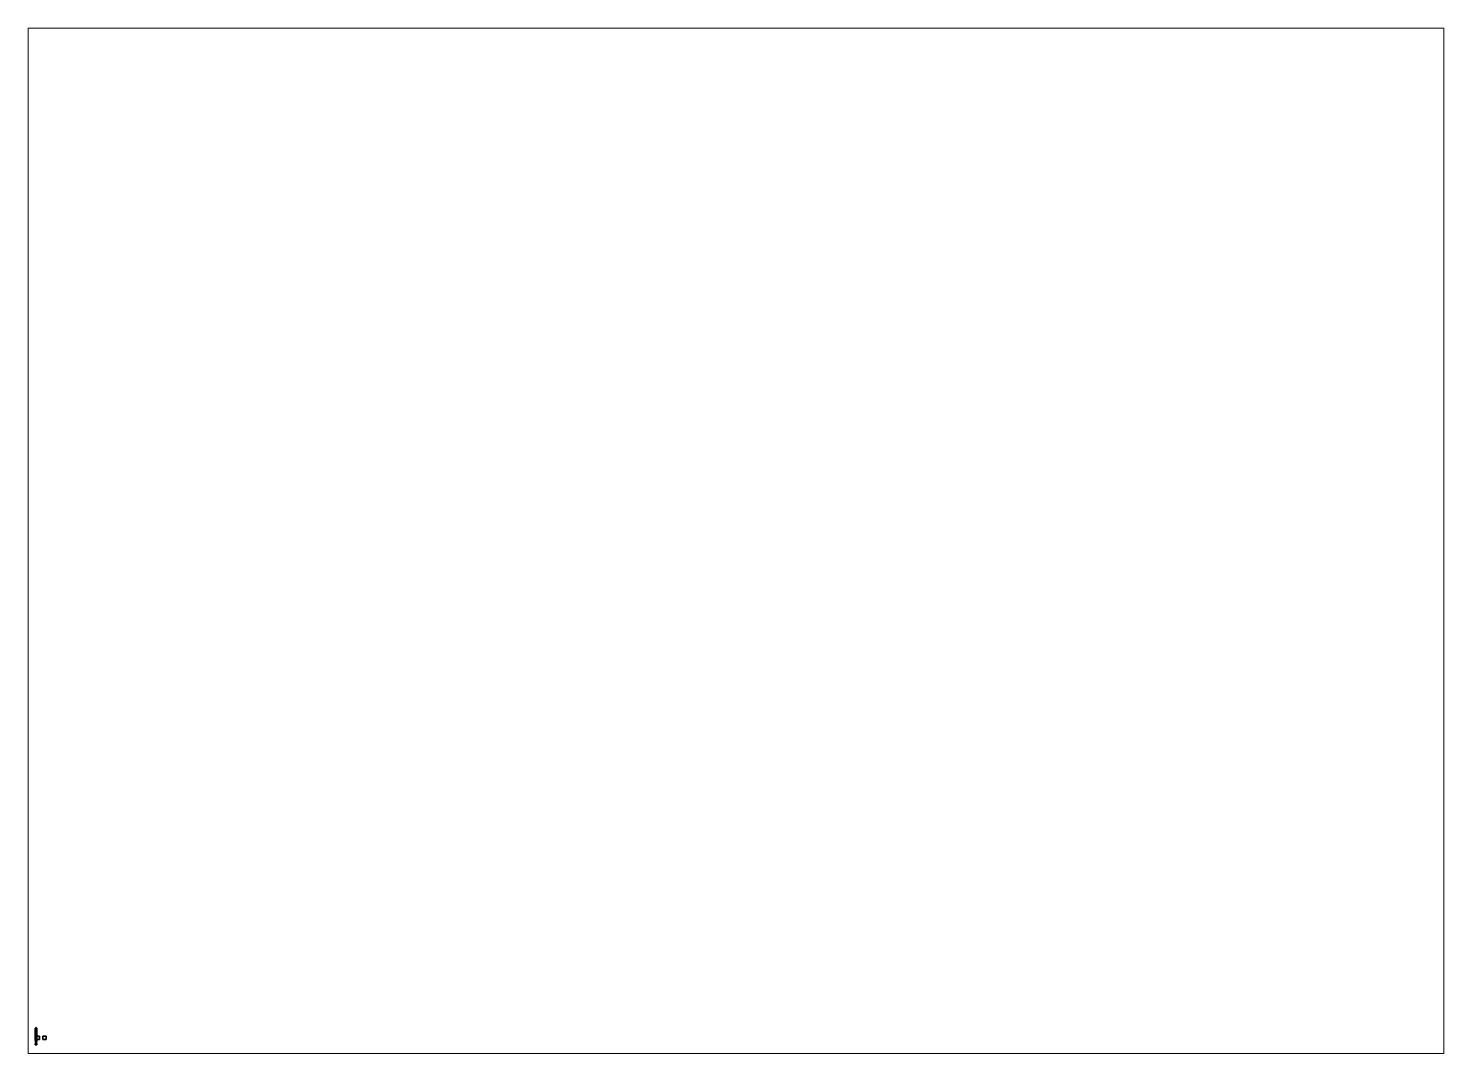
# Paper-space layout 'Layout1' of a CAD drawing. Header units: millimetres. Extents: x 28 to 251, y 20 to 181.
# The model-space entities are those that its viewports show. They can reach past a viewport. Long polylines and large blocks are cut down to what shows.
import ezdxf

# ---------------------------------------------------------------- set-up
doc = ezdxf.new("R2010")
doc.units = ezdxf.units.MM

msp = doc.modelspace()

# ---------------------------------------------------------------- linework, layer by layer
for points in [[(-0.2, 2.44), (-0.23, 2.32), (-0.16, 2.32, 0.16), (-0.14, 2.44, 0.14)], [(-0.14, 2.44, -0.14), (-0.16, 2.32, -0.16), (-0.23, 2.32), (-0.2, 2.44)], [(-0.16, 2.32, 0.16), (-0.23, 2.32), (-0.23, -1.27), (-0.16, -1.27, 0.16)], [(-0.23, 2.32), (-0.16, 2.32, -0.16), (-0.16, -1.27, -0.16), (-0.23, -1.27)], [(-0.12, 2.52), (-0.2, 2.44), (-0.14, 2.44, 0.14), (-0.08, 2.52, 0.08)], [(-0.08, 2.52, -0.08), (-0.14, 2.44, -0.14), (-0.2, 2.44), (-0.12, 2.52)], [(-0.14, 2.44, 0.14), (-0.16, 2.32, 0.16), (0, 2.32, 0.23), (0, 2.44, 0.2)], [(0, 2.44, -0.2), (0, 2.32, -0.23), (-0.16, 2.32, -0.16), (-0.14, 2.44, -0.14)], [(0, 2.32, 0.23), (-0.16, 2.32, 0.16), (-0.16, -1.27, 0.16), (0, -1.27, 0.23)], [(-0.16, 2.32, -0.16), (0, 2.32, -0.23), (0, -1.27, -0.23), (-0.16, -1.27, -0.16)], [(-0.08, 2.52, 0.08), (-0.14, 2.44, 0.14), (0, 2.44, 0.2), (0, 2.52, 0.12)], [(0, 2.52, -0.12), (0, 2.44, -0.2), (-0.14, 2.44, -0.14), (-0.08, 2.52, -0.08)], [(0, 2.55), (-0.12, 2.52), (-0.08, 2.52, 0.08), (0, 2.55)], [(0, 2.55), (-0.08, 2.52, -0.08), (-0.12, 2.52), (0, 2.55)], [(0, 2.55), (-0.08, 2.52, 0.08), (0, 2.52, 0.12), (0, 2.55)], [(0, 2.55), (0, 2.52, -0.12), (-0.08, 2.52, -0.08), (0, 2.55)], [(-0.03, 2.53, -0.05), (-0.06, 2.53), (-0.03, 2.6), (-0.01, 2.6, -0.02)], [(-0.06, 2.53), (-0.03, 2.53, 0.05), (-0.01, 2.6, 0.02), (-0.03, 2.6)], [(-0.01, 2.6, -0.02), (-0.03, 2.6), (0, 2.61)], [(-0.03, 2.6), (-0.01, 2.6, 0.02), (0, 2.61)], [(0.03, 2.53, -0.05), (-0.03, 2.53, -0.05), (-0.01, 2.6, -0.02), (0.01, 2.6, -0.02)], [(-0.03, 2.53, 0.05), (0.03, 2.53, 0.05), (0.01, 2.6, 0.02), (-0.01, 2.6, 0.02)], [(0.01, 2.6, -0.02), (-0.01, 2.6, -0.02), (0, 2.61)], [(-0.01, 2.6, 0.02), (0.01, 2.6, 0.02), (0, 2.61)], [(0.03, 2.6), (0.01, 2.6, -0.02), (0, 2.61)], [(0.01, 2.6, 0.02), (0.03, 2.6), (0, 2.61)], [(0, 2.55), (0, 2.52, 0.12), (0.08, 2.52, 0.08), (0, 2.55)], [(0, 2.55), (0.08, 2.52, 0.08), (0.12, 2.52), (0, 2.55)], [(0, 2.55), (0.12, 2.52), (0.08, 2.52, -0.08), (0, 2.55)], [(0, 2.55), (0.08, 2.52, -0.08), (0, 2.52, -0.12), (0, 2.55)], [(0, 2.52, 0.12), (0, 2.44, 0.2), (0.14, 2.44, 0.14), (0.08, 2.52, 0.08)], [(0.08, 2.52, -0.08), (0.14, 2.44, -0.14), (0, 2.44, -0.2), (0, 2.52, -0.12)], [(0, 2.44, 0.2), (0, 2.32, 0.23), (0.16, 2.32, 0.16), (0.14, 2.44, 0.14)], [(0.14, 2.44, -0.14), (0.16, 2.32, -0.16), (0, 2.32, -0.23), (0, 2.44, -0.2)], [(0.16, 2.32, 0.16), (0, 2.32, 0.23), (0, -1.27, 0.23), (0.16, -1.27, 0.16)], [(0, 2.32, -0.23), (0.16, 2.32, -0.16), (0.16, -1.27, -0.16), (0, -1.27, -0.23)], [(1, 0, 2.25), (1, 0, 1.25), (0, 0, 1.25), (0, 0, 2.25)], [(1, 0, 1.25), (1, -1, 1.25), (0, -1, 1.25), (0, 0, 1.25)], [(0, 0, 1.25), (0, -1, 1.25), (0, -1, 2.25), (0, 0, 2.25)], [(0, 0, 2.25), (0, -1, 2.25), (1, -1, 2.25), (1, 0, 2.25)], [(0.06, 2.53), (0.03, 2.53, -0.05), (0.01, 2.6, -0.02), (0.03, 2.6)], [(0.03, 2.53, 0.05), (0.06, 2.53), (0.03, 2.6), (0.01, 2.6, 0.02)], [(0.08, 2.52, 0.08), (0.14, 2.44, 0.14), (0.2, 2.44), (0.12, 2.52)], [(0.12, 2.52), (0.2, 2.44), (0.14, 2.44, -0.14), (0.08, 2.52, -0.08)], [(0.14, 2.44, 0.14), (0.16, 2.32, 0.16), (0.23, 2.32), (0.2, 2.44)], [(0.2, 2.44), (0.23, 2.32), (0.16, 2.32, -0.16), (0.14, 2.44, -0.14)], [(0.23, 2.32), (0.16, 2.32, 0.16), (0.16, -1.27, 0.16), (0.23, -1.27)], [(0.16, 2.32, -0.16), (0.23, 2.32), (0.23, -1.27), (0.16, -1.27, -0.16)], [(1, -1, 2.25), (1, -1, 1.25), (1, 0, 1.25), (1, 0, 2.25)], [(3, 0, 1.25), (3, -1, 1.25), (2, -1, 1.25), (2, 0, 1.25)], [(2, 0, 1.25), (2, -1, 1.25), (3, -1, 1.25), (3, 0, 1.25)], [(-0.1, -2.12), (-0.08, -2.31), (-0.24, -2.39), (-0.24, -2.31)], [(-0.24, -2.31), (-0.24, -2.39), (-0.08, -2.31), (-0.1, -2.12)], [(-0.22, -2.23), (-0.24, -2.31), (-0.1, -2.12), (-0.19, -2.19)], [(-0.19, -2.19), (-0.1, -2.12), (-0.24, -2.31), (-0.22, -2.23)], [(-0.24, -2.39), (-0.24, -2.5), (-0.23, -2.5), (-0.23, -2.38)], [(-0.23, -2.38), (-0.23, -2.5), (-0.24, -2.5), (-0.24, -2.39)], [(-0.05, -2.5), (-0.04, -2.57), (-0.23, -2.57), (-0.24, -2.5)], [(-0.24, -2.5), (-0.23, -2.57), (-0.04, -2.57), (-0.05, -2.5)], [(-0.16, -1.27, 0.16), (-0.23, -1.27), (-0.22, -1.39), (-0.16, -1.39, 0.16)], [(-0.23, -1.27), (-0.16, -1.27, -0.16), (-0.16, -1.39, -0.16), (-0.22, -1.39)], [(-0.16, -1.39, 0.16), (-0.22, -1.39), (-0.04, -2.61), (-0.02, -2.61, 0.02)], [(-0.22, -1.39), (-0.16, -1.39, -0.16), (-0.02, -2.61, -0.02), (-0.04, -2.61)], [(-0.18, -2.57), (-0.18, -2.61), (-0.06, -2.61), (-0.06, -2.57)], [(-0.06, -2.57), (-0.06, -2.61), (-0.18, -2.61), (-0.18, -2.57)], [(0, -1.27, 0.23), (-0.16, -1.27, 0.16), (-0.16, -1.39, 0.16), (0, -1.39, 0.22)], [(-0.16, -1.27, -0.16), (0, -1.27, -0.23), (0, -1.39, -0.22), (-0.16, -1.39, -0.16)], [(0, -1.39, 0.22), (-0.16, -1.39, 0.16), (-0.02, -2.61, 0.02), (0, -2.61, 0.04)], [(-0.16, -1.39, -0.16), (0, -1.39, -0.22), (0, -2.61, -0.04), (-0.02, -2.61, -0.02)], [(0, -1, 2.25), (0, -1, 1.25), (1, -1, 1.25), (1, -1, 2.25)], [(0.16, -1.27, 0.16), (0, -1.27, 0.23), (0, -1.39, 0.22), (0.16, -1.39, 0.16)], [(0, -1.27, -0.23), (0.16, -1.27, -0.16), (0.16, -1.39, -0.16), (0, -1.39, -0.22)], [(0.16, -1.39, 0.16), (0, -1.39, 0.22), (0, -2.61, 0.04), (0.02, -2.61, 0.02)], [(0, -1.39, -0.22), (0.16, -1.39, -0.16), (0.02, -2.61, -0.02), (0, -2.61, -0.04)], [(0, -2.31, -0.24), (0, -2.39, -0.24), (0, -2.31, -0.08), (0, -2.12, -0.1)], [(0, -2.12, -0.1), (0, -2.31, -0.08), (0, -2.39, -0.24), (0, -2.31, -0.24)], [(0, -2.23, -0.22), (0, -2.31, -0.24), (0, -2.12, -0.1), (0, -2.19, -0.19)], [(0, -2.19, -0.19), (0, -2.12, -0.1), (0, -2.31, -0.24), (0, -2.23, -0.22)], [(0, -2.12, 0.1), (0, -2.31, 0.08), (0, -2.39, 0.24), (0, -2.31, 0.24)], [(0, -2.31, 0.24), (0, -2.39, 0.24), (0, -2.31, 0.08), (0, -2.12, 0.1)], [(0, -2.23, 0.22), (0, -2.31, 0.24), (0, -2.12, 0.1), (0, -2.19, 0.19)], [(0, -2.19, 0.19), (0, -2.12, 0.1), (0, -2.31, 0.24), (0, -2.23, 0.22)], [(0, -2.39, -0.24), (0, -2.5, -0.24), (0, -2.5, -0.23), (0, -2.38, -0.23)], [(0, -2.38, -0.23), (0, -2.5, -0.23), (0, -2.5, -0.24), (0, -2.39, -0.24)], [(0, -2.39, 0.24), (0, -2.5, 0.24), (0, -2.5, 0.23), (0, -2.38, 0.23)], [(0, -2.38, 0.23), (0, -2.5, 0.23), (0, -2.5, 0.24), (0, -2.39, 0.24)], [(0, -2.5, -0.24), (0, -2.57, -0.23), (0, -2.57, -0.04), (0, -2.5, -0.05)], [(0, -2.5, -0.05), (0, -2.57, -0.04), (0, -2.57, -0.23), (0, -2.5, -0.24)], [(0, -2.5, 0.05), (0, -2.57, 0.04), (0, -2.57, 0.23), (0, -2.5, 0.24)], [(0, -2.5, 0.24), (0, -2.57, 0.23), (0, -2.57, 0.04), (0, -2.5, 0.05)], [(0, -2.57, -0.06), (0, -2.61, -0.06), (0, -2.61, -0.18), (0, -2.57, -0.18)], [(0, -2.57, -0.18), (0, -2.61, -0.18), (0, -2.61, -0.06), (0, -2.57, -0.06)], [(0, -2.57, 0.18), (0, -2.61, 0.18), (0, -2.61, 0.06), (0, -2.57, 0.06)], [(0, -2.57, 0.06), (0, -2.61, 0.06), (0, -2.61, 0.18), (0, -2.57, 0.18)], [(0.22, -1.39), (0.16, -1.39, 0.16), (0.02, -2.61, 0.02), (0.04, -2.61)], [(0.16, -1.39, -0.16), (0.22, -1.39), (0.04, -2.61), (0.02, -2.61, -0.02)], [(0.05, -2.5), (0.04, -2.57), (0.23, -2.57), (0.24, -2.5)], [(0.24, -2.5), (0.23, -2.57), (0.04, -2.57), (0.05, -2.5)], [(0.18, -2.57), (0.18, -2.61), (0.06, -2.61), (0.06, -2.57)], [(0.06, -2.57), (0.06, -2.61), (0.18, -2.61), (0.18, -2.57)], [(0.1, -2.12), (0.08, -2.31), (0.24, -2.39), (0.24, -2.31)], [(0.24, -2.31), (0.24, -2.39), (0.08, -2.31), (0.1, -2.12)], [(0.22, -2.23), (0.24, -2.31), (0.1, -2.12), (0.19, -2.19)], [(0.19, -2.19), (0.1, -2.12), (0.24, -2.31), (0.22, -2.23)], [(0.23, -1.27), (0.16, -1.27, 0.16), (0.16, -1.39, 0.16), (0.22, -1.39)], [(0.16, -1.27, -0.16), (0.23, -1.27), (0.22, -1.39), (0.16, -1.39, -0.16)], [(0.24, -2.39), (0.24, -2.5), (0.23, -2.5), (0.23, -2.38)], [(0.23, -2.38), (0.23, -2.5), (0.24, -2.5), (0.24, -2.39)]]:
    msp.add_3dface(points)

psp = doc.layouts.get("Layout1")

# ---------------------------------------------------------------- viewports
at = {"layer": '0'}
psp.add_viewport(center=(139.22, 100.81), size=(222.76, 161.29), view_center_point=(210, 148.5), view_height=307.4901, dxfattribs=at)

doc.saveas('drawing.dxf')
